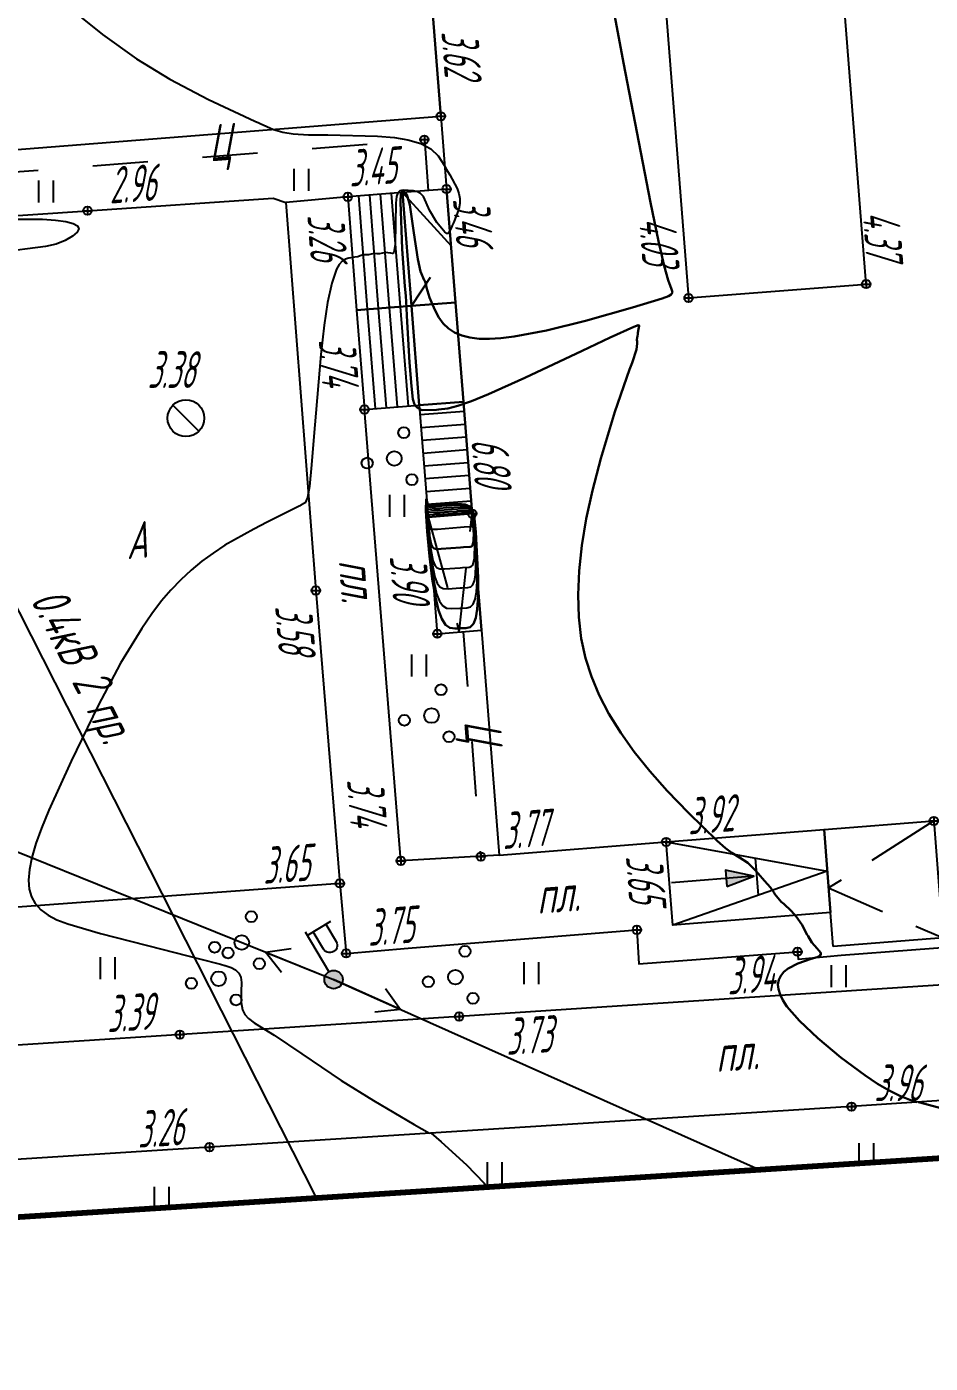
# Model space of a CAD drawing. Extents: x 1233805 to 1234355, y 654698 to 655114.
# Drawn here: x 1234029.54 to 1234054.18, y 654698.23 to 654734.67 of the extents above; entities that cross this region are included whole.
import ezdxf

# ---------------------------------------------------------------- set-up
doc = ezdxf.new("R2010")
doc.units = 0
doc.linetypes.add('ИИDash_15_15', pattern=[3, 1.5, -1.5])
doc.linetypes.add('ИИDash_20_10', pattern=[3, 2, -1])
for name, color, linetype, lineweight in [('ИИ_ГОРИЗОНТАЛИ_ОСН', 32, 'Continuous', 25), ('ИИ_ГОРИЗОНТАЛИ_УТОЛЩ', 32, 'Continuous', 30), ('ИИ_ДОРОГИ_АД', 7, 'Continuous', 25), ('ИИ_ЛЭП_НН', 250, 'Continuous', 25), ('ИИ_ОТМЕТКИ', 7, 'Continuous', 25), ('ИИ_СТРОЕНИЕ', 7, 'Continuous', 25), ('ИИ_ТРУБОПРОВОДЫ', 7, 'Continuous', 25), ('ИИ_УГОДЬЯ', 7, 'Continuous', 25)]:
    doc.layers.add(name, color=color, linetype=linetype, lineweight=lineweight)
doc.layers.add('Оформление точек', color=7, linetype='Continuous')
doc.styles.add('VNIPISIMPLEXCUR', font='simplex.shx', dxfattribs={"width": 0.8, "oblique": 15})
doc.styles.add('ГОСТ 2.304 КУРСИВ', font='cs_gost2304.shx', dxfattribs={"oblique": 15})

# ---------------------------------------------------------------- blocks, each defined once
blk = doc.blocks.new('ИИ05401')
at = {"color": 0, "linetype": 'Continuous', "lineweight": 25}
for points in [[(-0.4, 1.2), (-0.4, 0)], [(0.4, 1.2), (0.4, 0)]]:
    blk.add_lwpolyline(points, dxfattribs=at)
blk = doc.blocks.new('ИИ05394')
at = {"color": 0, "linetype": 'Continuous', "lineweight": 25}
for centre, radius in [((0.52, 1.407), 0.3), ((-1.479, -0.253), 0.3), ((0, 0), 0.4), ((0.958, -1.154), 0.3)]:
    blk.add_circle(centre, radius, dxfattribs=at)
blk = doc.blocks.new('ИИ0511013')
at = {"linetype": 'Continuous', "lineweight": 25}
h = blk.add_hatch(color=0, dxfattribs=at)
edge = h.paths.add_edge_path()
edge.add_arc((0, 0), 0.5, 0, 360)
at = {"color": 0, "linetype": 'Continuous', "lineweight": 25, "flags": 128}
for points in [[(0, 0.5), (0, 3)], [(0, 2.806), (1.5, 2.806)], [(1.184, 2.806), (1.184, 1.706), (1.174, 1.617), (1.144, 1.532), (1.096, 1.456), (1.033, 1.393), (0.957, 1.345), (0.873, 1.316), (0.784, 1.306), (0.695, 1.316), (0.61, 1.345), (0.534, 1.393), (0.471, 1.456), (0.423, 1.532), (0.394, 1.617), (0.384, 1.706), (0.384, 2.806)]]:
    blk.add_lwpolyline(points, dxfattribs=at)
at = {"color": 0, "linetype": 'Continuous', "lineweight": 25}
blk.add_circle((0, 0), 0.5, dxfattribs=at)
blk = doc.blocks.new('ИИ051144')
at = {"color": 0, "linetype": 'Continuous', "lineweight": 25, "flags": 128}
for points in [[(4, 0), (0, 0)], [(2.775, 0.707), (4, 0), (2.775, -0.707)]]:
    blk.add_lwpolyline(points, dxfattribs=at)
blk = doc.blocks.new('ИИ051171')
at = {"color": 0, "linetype": 'Continuous', "lineweight": 25, "flags": 128}
blk.add_lwpolyline([(0.707, -0.707), (-0.707, 0.707)], dxfattribs=at)
at = {"color": 0, "linetype": 'Continuous', "lineweight": 25}
blk.add_circle((0, 0), 1, dxfattribs=at)
at = {"color": 0, "linetype": 'Continuous', "style": 'VNIPISIMPLEXCUR', "oblique": 15, "width": 0.8}
for tag, p in [('NUMBER', (1.7, -1)), ('HATCH', (1.7, -4.4)), ('HEIGHT', (1.7, -7.8)), ('TOP1', (1.7, -11.2)), ('TOP2', (1.7, -14.6)), ('TOP3', (1.7, -18)), ('TOP4', (1.7, -21.4)), ('TOP5', (1.7, -24.8)), ('BOTTOM', (1.7, -28.2))]:
    blk.add_attdef(tag, p, '', height=2, dxfattribs=at)
blk = doc.blocks.new('ИИ04101')
at = {"linetype": 'Continuous'}
blk.add_hatch(color=0, dxfattribs=at).paths.add_polyline_path([(5, -0.441), (7.5, 0), (5, 0.441)])
at = {"color": 0, "linetype": 'Continuous', "flags": 128}
blk.add_lwpolyline([(7.5, 0), (0, 0)], dxfattribs=at)
blk.add_lwpolyline([(5, -0.441), (7.5, 0), (5, 0.441)], close=True, dxfattribs=at)
blk = doc.blocks.new('PICKET')
at = {"color": 0, "linetype": 'Continuous', "lineweight": 25}
for p, q in [((-0.23, 0), (0.23, 0)), ((0, 0.23), (0, -0.23))]:
    blk.add_line(p, q, dxfattribs=at)
blk.add_circle((0, 0), 0.23, dxfattribs=at)
at = {"color": 0, "linetype": 'Continuous', "style": 'VNIPISIMPLEXCUR', "oblique": 15, "width": 0.8}
blk.add_attdef('OTMETKA', (1.25, 0.3), '', height=2, dxfattribs=at)
at = {"color": 8, "linetype": 'Continuous', "style": 'VNIPISIMPLEXCUR', "oblique": 15, "width": 0.8, "flags": 1}
blk.add_attdef('NOMER', (1.25, -2.7), '', height=2, dxfattribs=at)

msp = doc.modelspace()

# ---------------------------------------------------------------- linework, layer by layer
at = {"layer": 'ИИ_ГОРИЗОНТАЛИ_ОСН', "flags": 128}
for points, elevation in [([(1234030.501, 654735.35), (1234031.611, 654734.463), (1234032.541, 654733.799), (1234033.449, 654733.246), (1234034.503, 654732.69), (1234035.761, 654732.096), (1234035.869, 654732.047), (1234035.909, 654732.029), (1234036.273, 654731.87), (1234036.524, 654731.792), (1234036.812, 654731.748), (1234037.222, 654731.727), (1234037.753, 654731.721), (1234039.105, 654731.687), (1234039.573, 654731.648), (1234039.938, 654731.59), (1234040.286, 654731.487), (1234040.557, 654731.34), (1234040.759, 654731.148), (1234040.941, 654730.865), (1234040.972, 654730.81), (1234041.077, 654730.633), (1234041.279, 654730.262), (1234041.329, 654730.122), (1234041.352, 654729.991), (1234041.349, 654729.853), (1234041.321, 654729.701), (1234041.178, 654729.325), (1234041.145, 654729.25), (1234041.115, 654729.18), (1234041.036, 654729.038), (1234040.996, 654729.035), (1234040.942, 654729.072), (1234040.727, 654729.336), (1234040.523, 654729.673), (1234040.436, 654729.876), (1234040.363, 654730.04), (1234040.283, 654730.128), (1234040.198, 654730.17), (1234040.086, 654730.2), (1234039.809, 654730.213), (1234039.714, 654730.193), (1234039.66, 654730.141), (1234039.627, 654730.039), (1234039.609, 654729.865), (1234039.601, 654729.307), (1234039.591, 654728.721), (1234039.552, 654728.518), (1234039.52, 654728.488), (1234039.471, 654728.495), (1234039.466, 654728.497), (1234039.316, 654728.514), (1234039.248, 654728.498), (1234039.165, 654728.479), (1234039.091, 654728.482), (1234039.017, 654728.484), (1234038.939, 654728.468), (1234038.866, 654728.451), (1234038.798, 654728.451), (1234038.718, 654728.45), (1234038.631, 654728.422), (1234038.567, 654728.399), (1234038.488, 654728.386), (1234038.327, 654728.362), (1234038.226, 654728.332), (1234038.143, 654728.276), (1234038.065, 654728.185), (1234037.992, 654728.058), (1234037.858, 654727.682), (1234037.743, 654727.149), (1234037.653, 654726.537), (1234037.562, 654725.73), (1234037.361, 654723.388), (1234037.308, 654722.729), (1234037.252, 654722.134), (1234037.202, 654721.832), (1234037.138, 654721.691), (1234037.018, 654721.622), (1234036.99, 654721.611), (1234036.08, 654721.154), (1234035.753, 654720.982), (1234035.734, 654720.972), (1234034.949, 654720.534), (1234034.625, 654720.321), (1234034.321, 654720.098), (1234034.025, 654719.853), (1234033.744, 654719.592), (1234033.477, 654719.313), (1234033.222, 654719.016), (1234032.954, 654718.664), (1234032.679, 654718.265), (1234032.103, 654717.316), (1234031.488, 654716.16), (1234030.753, 654714.648), (1234030.144, 654713.313), (1234029.944, 654712.823), (1234029.793, 654712.399), (1234029.683, 654712.02), (1234029.617, 654711.689), (1234029.593, 654711.403), (1234029.612, 654711.157), (1234029.674, 654710.948), (1234029.779, 654710.762), (1234029.929, 654710.597), (1234030.127, 654710.451), (1234030.366, 654710.324), (1234030.663, 654710.207), (1234031.556, 654709.951), (1234033.224, 654709.523), (1234034.251, 654709.259), (1234034.828, 654709.108), (1234034.949, 654709.076), (1234034.954, 654709.075), (1234035.119, 654709.023), (1234035.24, 654708.956), (1234035.327, 654708.867), (1234035.378, 654708.757), (1234035.399, 654708.607), (1234035.392, 654708.365), (1234035.387, 654708.062), (1234035.423, 654707.864), (1234035.489, 654707.741), (1234035.595, 654707.626), (1234035.749, 654707.509), (1234036.012, 654707.346), (1234036.287, 654707.177), (1234037.046, 654706.663), (1234038.117, 654705.94), (1234038.997, 654705.393), (1234040.106, 654704.742), (1234040.525, 654704.5)], 3.5), ([(1234028.741, 654729.42), (1234029.977, 654729.42), (1234030.333, 654729.398), (1234030.611, 654729.361), (1234030.809, 654729.309), (1234030.927, 654729.243), (1234030.965, 654729.163), (1234030.921, 654729.069), (1234030.796, 654728.963), (1234030.592, 654728.847), (1234030.345, 654728.745), (1234030.058, 654728.677), (1234028.787, 654728.52)], 3), ([(1234040.569, 654704.503), (1234040.841, 654704.267), (1234041.536, 654703.64), (1234042.013, 654703.142), (1234042.094, 654703.038)], 3.5)]:
    msp.add_lwpolyline(points, dxfattribs=dict(at, elevation=elevation))
for points, elevation in [([(1234040.443, 654721.704), (1234040.437, 654721.443), (1234040.465, 654720.977), (1234040.581, 654719.915), (1234040.649, 654719.509), (1234040.72, 654719.211), (1234040.797, 654719.012), (1234040.887, 654718.881), (1234040.99, 654718.816), (1234041.126, 654718.805), (1234041.354, 654718.819), (1234041.382, 654718.821), (1234041.543, 654718.829), (1234041.543, 654718.829), (1234041.642, 654718.85), (1234041.714, 654718.924), (1234041.768, 654719.059), (1234041.803, 654719.254), (1234041.821, 654719.555), (1234041.822, 654719.962), (1234041.773, 654720.981), (1234041.741, 654721.286), (1234041.7, 654721.457), (1234041.637, 654721.554), (1234041.531, 654721.603), (1234041.277, 654721.625), (1234040.862, 654721.601), (1234040.855, 654721.601), (1234040.688, 654721.588), (1234040.578, 654721.591), (1234040.51, 654721.617), (1234040.472, 654721.667), (1234040.459, 654721.696), (1234040.453, 654721.71), (1234040.443, 654721.704)], 4.5), ([(1234040.453, 654721.617), (1234040.448, 654721.412), (1234040.47, 654721.047), (1234040.56, 654720.215), (1234040.67, 654719.662), (1234040.734, 654719.5), (1234040.81, 654719.399), (1234040.9, 654719.352), (1234041.031, 654719.348), (1234041.359, 654719.371), (1234041.405, 654719.374), (1234041.574, 654719.383), (1234041.574, 654719.383), (1234041.652, 654719.401), (1234041.708, 654719.458), (1234041.751, 654719.564), (1234041.778, 654719.717), (1234041.793, 654720.272), (1234041.754, 654721.071), (1234041.73, 654721.31), (1234041.698, 654721.444), (1234041.648, 654721.52), (1234041.565, 654721.559), (1234041.359, 654721.576), (1234041.003, 654721.554), (1234040.992, 654721.553), (1234040.807, 654721.539), (1234040.656, 654721.536), (1234040.548, 654721.552), (1234040.488, 654721.589), (1234040.466, 654721.616), (1234040.462, 654721.622), (1234040.453, 654721.617)], 5), ([(1234040.462, 654721.53), (1234040.474, 654721.117), (1234040.54, 654720.514), (1234040.619, 654720.114), (1234040.669, 654719.991), (1234040.731, 654719.919), (1234040.809, 654719.89), (1234040.936, 654719.89), (1234041.363, 654719.922), (1234041.428, 654719.927), (1234041.605, 654719.938), (1234041.606, 654719.938), (1234041.662, 654719.951), (1234041.703, 654719.993), (1234041.753, 654720.18), (1234041.764, 654720.582), (1234041.736, 654721.161), (1234041.695, 654721.431), (1234041.659, 654721.486), (1234041.599, 654721.514), (1234041.441, 654721.526), (1234041.144, 654721.507), (1234041.129, 654721.506), (1234040.925, 654721.49), (1234040.734, 654721.481), (1234040.587, 654721.488), (1234040.504, 654721.512), (1234040.473, 654721.532), (1234040.471, 654721.534), (1234040.462, 654721.53)], 5.5), ([(1234040.481, 654721.357), (1234040.484, 654721.258), (1234040.519, 654721.018), (1234040.536, 654720.985), (1234040.566, 654720.971), (1234040.747, 654720.976), (1234041.373, 654721.025), (1234041.473, 654721.033), (1234041.668, 654721.048), (1234041.668, 654721.048), (1234041.692, 654721.061), (1234041.704, 654721.106), (1234041.7, 654721.34), (1234041.69, 654721.405), (1234041.667, 654721.425), (1234041.424, 654721.413), (1234041.402, 654721.411), (1234041.161, 654721.392), (1234040.89, 654721.372), (1234040.663, 654721.359), (1234040.536, 654721.356), (1234040.489, 654721.358), (1234040.489, 654721.358), (1234040.481, 654721.357)], 6.5)]:
    msp.add_lwpolyline(points, close=True, dxfattribs=dict(at, elevation=elevation))
at = {"layer": 'ИИ_ГОРИЗОНТАЛИ_УТОЛЩ', "elevation": 4, "flags": 128}
for points in [[(1234044.794, 654739.128), (1234045.813, 654733.684), (1234046.546, 654729.883), (1234046.765, 654728.823), (1234046.922, 654728.148), (1234047.032, 654727.758), (1234047.123, 654727.517), (1234047.135, 654727.489), (1234047.145, 654727.425), (1234047.11, 654727.371), (1234047.04, 654727.329), (1234046.867, 654727.265), (1234046.056, 654727.013), (1234044.781, 654726.65), (1234043.712, 654726.389), (1234042.834, 654726.225), (1234042.47, 654726.18), (1234042.157, 654726.16), (1234041.877, 654726.166), (1234041.625, 654726.197), (1234041.402, 654726.255), (1234041.207, 654726.338), (1234041.041, 654726.445), (1234040.901, 654726.579), (1234040.783, 654726.74), (1234040.672, 654726.95), (1234040.525, 654727.293), (1234040.443, 654727.558), (1234040.43, 654727.63), (1234040.394, 654727.741), (1234040.383, 654727.761), (1234040.283, 654727.996), (1234040.203, 654728.338), (1234040.102, 654729.055), (1234039.992, 654729.815), (1234039.905, 654730.098), (1234039.856, 654730.159), (1234039.797, 654730.172), (1234039.763, 654730.161), (1234039.746, 654730.123), (1234039.733, 654729.894), (1234039.779, 654728.606), (1234039.856, 654727.595), (1234039.878, 654727.336), (1234039.896, 654727.011), (1234039.905, 654726.787), (1234039.981, 654725.519), (1234040.03, 654724.873), (1234040.073, 654724.517), (1234040.113, 654724.373), (1234040.167, 654724.306), (1234040.177, 654724.299), (1234040.197, 654724.282), (1234040.254, 654724.241), (1234040.325, 654724.22), (1234040.716, 654724.228), (1234040.77, 654724.232), (1234040.773, 654724.232), (1234041.021, 654724.261), (1234041.301, 654724.334), (1234041.671, 654724.463), (1234042.137, 654724.654), (1234043.122, 654725.097), (1234044.685, 654725.835), (1234045.452, 654726.199), (1234046.095, 654726.489), (1234046.216, 654726.53), (1234046.238, 654726.529), (1234046.241, 654726.515), (1234046.222, 654726.423), (1234046.222, 654726.421), (1234046.205, 654726.328), (1234046.201, 654726.293), (1234046.195, 654726.236), (1234046.188, 654726.202), (1234046.178, 654726.137), (1234046.183, 654726.087), (1234046.19, 654726.038), (1234046.166, 654725.869), (1234046.047, 654725.51), (1234045.979, 654725.327), (1234045.574, 654724.17), (1234045.194, 654722.898), (1234044.968, 654722.029), (1234044.799, 654721.254), (1234044.678, 654720.525), (1234044.603, 654719.838), (1234044.576, 654719.184), (1234044.596, 654718.569), (1234044.663, 654717.991), (1234044.778, 654717.451), (1234044.937, 654716.951), (1234045.15, 654716.445), (1234045.417, 654715.933), (1234045.737, 654715.415), (1234046.106, 654714.897), (1234046.53, 654714.371), (1234047.007, 654713.836), (1234047.585, 654713.238), (1234048.371, 654712.47), (1234048.593, 654712.276), (1234048.769, 654712.149), (1234048.976, 654712.023), (1234049.206, 654711.878), (1234049.412, 654711.663), (1234049.481, 654711.58), (1234049.657, 654711.38), (1234049.819, 654711.197), (1234049.917, 654711.054), (1234049.935, 654711.021), (1234050.116, 654710.815), (1234050.184, 654710.753), (1234050.38, 654710.568), (1234050.521, 654710.409), (1234050.671, 654710.192), (1234050.825, 654709.912), (1234050.845, 654709.871), (1234050.946, 654709.703), (1234051.095, 654709.534), (1234051.142, 654709.483), (1234051.19, 654709.422), (1234051.197, 654709.38), (1234051.165, 654709.341), (1234051.09, 654709.305), (1234050.93, 654709.254), (1234050.567, 654709.132), (1234050.307, 654708.997), (1234050.186, 654708.901), (1234050.1, 654708.797), (1234050.046, 654708.684), (1234050.025, 654708.561), (1234050.037, 654708.427), (1234050.081, 654708.282), (1234050.159, 654708.127), (1234050.27, 654707.96), (1234050.612, 654707.566), (1234051.112, 654707.092), (1234051.742, 654706.568), (1234052.391, 654706.084), (1234052.74, 654705.852), (1234053.06, 654705.664), (1234053.347, 654705.52), (1234053.624, 654705.41), (1234053.752, 654705.365), (1234053.799, 654705.348), (1234053.802, 654705.347), (1234053.805, 654705.346)], [(1234053.854, 654705.349), (1234054.025, 654705.306), (1234054.465, 654705.184), (1234054.776, 654705.061), (1234054.991, 654704.937), (1234055.401, 654704.703), (1234055.914, 654704.464), (1234056.492, 654704.224), (1234057.044, 654703.994)]]:
    msp.add_lwpolyline(points, dxfattribs=at)
at = {"layer": 'ИИ_ГОРИЗОНТАЛИ_УТОЛЩ', "flags": 128}
for points, elevation in [([(1234040.434, 654721.791), (1234040.427, 654721.473), (1234040.46, 654720.907), (1234040.523, 654720.233), (1234040.601, 654719.616), (1234040.684, 654719.121), (1234040.771, 654718.759), (1234040.859, 654718.526), (1234040.963, 654718.366), (1234041.079, 654718.281), (1234041.221, 654718.262), (1234041.351, 654718.267), (1234041.359, 654718.268), (1234041.511, 654718.274), (1234041.511, 654718.274), (1234041.632, 654718.3), (1234041.72, 654718.39), (1234041.785, 654718.553), (1234041.827, 654718.791), (1234041.85, 654719.157), (1234041.851, 654719.652), (1234041.791, 654720.891), (1234041.752, 654721.262), (1234041.703, 654721.47), (1234041.626, 654721.588), (1234041.497, 654721.648), (1234041.196, 654721.675), (1234040.721, 654721.648), (1234040.719, 654721.648), (1234040.57, 654721.637), (1234040.5, 654721.645), (1234040.472, 654721.682), (1234040.456, 654721.745), (1234040.454, 654721.755), (1234040.444, 654721.798), (1234040.434, 654721.791)], 4), ([(1234040.472, 654721.444), (1234040.479, 654721.188), (1234040.52, 654720.814), (1234040.569, 654720.566), (1234040.603, 654720.485), (1234040.649, 654720.443), (1234040.717, 654720.429), (1234040.842, 654720.433), (1234041.368, 654720.474), (1234041.451, 654720.48), (1234041.637, 654720.493), (1234041.637, 654720.493), (1234041.672, 654720.501), (1234041.697, 654720.527), (1234041.728, 654720.643), (1234041.735, 654720.892), (1234041.718, 654721.251), (1234041.692, 654721.418), (1234041.67, 654721.452), (1234041.633, 654721.47), (1234041.284, 654721.46), (1234041.265, 654721.458), (1234041.043, 654721.441), (1234040.812, 654721.427), (1234040.625, 654721.423), (1234040.52, 654721.434), (1234040.481, 654721.446), (1234040.48, 654721.446), (1234040.472, 654721.444)], 6)]:
    msp.add_lwpolyline(points, close=True, dxfattribs=dict(at, elevation=elevation))
at = {"layer": 'ИИ_ДОРОГИ_АД', "linetype": 'ИИDash_15_15', "flags": 128}
for points in [[(1234009.267, 654734.427), (1234009.68, 654729.178), (1234040.384, 654731.593), (1234040.493, 654730.206)], [(1234041.439, 654718.176), (1234041.922, 654712.045)]]:
    msp.add_lwpolyline(points, dxfattribs=at)
at = {"layer": 'ИИ_ДОРОГИ_АД', "flags": 128}
for points in [[(1234017.779, 654728.748), (1234031.201, 654729.656), (1234036.259, 654729.999), (1234036.61, 654729.875), (1234037.426, 654719.301), (1234038.08, 654711.313), (1234024.961, 654710.346)], [(1234038.296, 654730.033), (1234036.61, 654729.875)], [(1234042.42, 654712.084), (1234039.742, 654711.928), (1234038.752, 654724.236)], [(1234038.08, 654711.313), (1234038.25, 654709.405), (1234039.943, 654709.55), (1234046.179, 654710.048), (1234046.231, 654709.124), (1234050.557, 654709.451), (1234050.573, 654709.251), (1234051.746, 654709.354), (1234059.42, 654709.942), (1234059.369, 654710.925), (1234074.576, 654712.058), (1234074.708, 654709.857), (1234056.754, 654708.693), (1234041.331, 654707.685), (1234023.125, 654706.5), (1234008.504, 654705.59)], [(1234074.963, 654705.14), (1234074.869, 654706.752), (1234052.028, 654705.227), (1234034.525, 654704.121), (1234009.852, 654702.553)]]:
    msp.add_lwpolyline(points, dxfattribs=at)
at = {"layer": 'ИИ_ЛЭП_НН', "flags": 128}
msp.add_lwpolyline([(1234023.173, 654730.841), (1234037.437, 654702.74)], dxfattribs=at)
at = {"layer": 'ИИ_ЛЭП_НН', "elevation": -11.67, "flags": 128}
msp.add_lwpolyline([(1234023.185, 654714.633), (1234037.91, 654708.692), (1234049.514, 654703.512)], dxfattribs=at)
at = {"layer": 'ИИ_СТРОЕНИЕ'}
for points in [[(1234055.337, 654770.772), (1234051.732, 654770.488), (1234049.68, 654770.327), (1234046.84, 654770.104), (1234042.476, 654769.76), (1234037.911, 654769.401), (1234038.399, 654763.199), (1234038.662, 654759.864), (1234039.084, 654754.488), (1234039.349, 654751.12), (1234039.491, 654749.32), (1234040.835, 654732.231), (1234040.991, 654730.245), (1234041.235, 654727.156), (1234041.448, 654724.448), (1234041.688, 654721.397), (1234041.938, 654718.215), (1234042.42, 654712.084), (1234046.975, 654712.443), (1234051.28, 654712.781), (1234054.274, 654713.017)], [(1234038.838, 654726.967), (1234038.595, 654730.057)], [(1234039.137, 654726.991), (1234038.894, 654730.08)], [(1234039.436, 654727.014), (1234039.193, 654730.104)], [(1234039.735, 654727.038), (1234039.492, 654730.127)], [(1234039.051, 654724.259), (1234038.838, 654726.967)], [(1234039.35, 654724.283), (1234039.137, 654726.991)], [(1234039.649, 654724.306), (1234039.436, 654727.014)], [(1234039.948, 654724.33), (1234039.735, 654727.038)], [(1234040.268, 654724.094), (1234041.468, 654724.188)], [(1234040.295, 654723.745), (1234041.495, 654723.839)], [(1234040.323, 654723.396), (1234041.523, 654723.49)], [(1234040.35, 654723.047), (1234041.55, 654723.141)], [(1234040.378, 654722.698), (1234041.578, 654722.792)], [(1234040.405, 654722.349), (1234041.605, 654722.443)], [(1234040.432, 654722), (1234041.633, 654722.094)], [(1234040.46, 654721.651), (1234041.66, 654721.746)], [(1234046.975, 654712.443), (1234051.369, 654711.649), (1234047.154, 654710.177)], [(1234049.404, 654712.004), (1234049.484, 654710.991)]]:
    msp.add_lwpolyline(points, dxfattribs=at)
for points in [[(1234045.423, 654754.78), (1234047.587, 654727.275), (1234052.428, 654727.656), (1234050.264, 654755.161)], [(1234008.887, 654746.912), (1234009.346, 654741.079), (1234009.747, 654735.971), (1234010.231, 654729.823), (1234040.835, 654732.231), (1234039.491, 654749.32), (1234029.992, 654748.572), (1234026.705, 654748.314)], [(1234039.791, 654730.151), (1234040.034, 654727.061), (1234041.235, 654727.156), (1234040.991, 654730.245)], [(1234040.034, 654727.061), (1234039.791, 654730.151), (1234038.296, 654730.033), (1234038.539, 654726.944)], [(1234040.247, 654724.353), (1234040.034, 654727.061), (1234038.539, 654726.944), (1234038.752, 654724.236)], [(1234040.034, 654727.061), (1234040.247, 654724.353), (1234041.448, 654724.448), (1234041.235, 654727.156)], [(1234040.487, 654721.302), (1234041.688, 654721.397), (1234041.448, 654724.448), (1234040.247, 654724.353)], [(1234040.487, 654721.302), (1234040.738, 654718.121), (1234041.938, 654718.215), (1234041.688, 654721.397)], [(1234051.28, 654712.781), (1234051.458, 654710.516), (1234047.154, 654710.177), (1234046.975, 654712.443)], [(1234051.53, 654709.595), (1234051.458, 654710.516), (1234051.28, 654712.781), (1234054.274, 654713.017), (1234054.469, 654710.541), (1234054.525, 654709.83)]]:
    msp.add_lwpolyline(points, close=True, dxfattribs=at)
at = {"layer": 'ИИ_СТРОЕНИЕ', "linetype": 'ИИDash_20_10', "flags": 128}
for points in [[(1234039.791, 654730.151), (1234041.113, 654728.7), (1234040.034, 654727.061)], [(1234040.487, 654721.302), (1234041.338, 654718.168), (1234041.688, 654721.397)], [(1234054.274, 654713.017), (1234051.405, 654711.188), (1234054.525, 654709.83)]]:
    msp.add_lwpolyline(points, dxfattribs=at)
at = {"layer": 'Оформление точек', "color": 41, "lineweight": 80}
msp.add_lwpolyline([(1234059.482, 655089.903), (1234043.421, 655091.714), (1234034.666, 655090.386), (1234028.236, 655086.883), (1234010.907, 655086.521), (1233982.671, 655082.292), (1233956.24, 655083.199), (1233946.655, 655081.453), (1233930.199, 655076.458), (1233877.216, 655076.528), (1233835.712, 655079.571), (1233829.431, 655025.749), (1233818.221, 654852.927), (1233807.506, 654725.363), (1233805.351, 654698.229), (1234024.617, 654701.92), (1234177.241, 654711.682)], dxfattribs=at)

# ---------------------------------------------------------------- block references
at = {"layer": 'ИИ_ЛЭП_НН'}
for name, xscale, yscale, zscale, rotation in [('ИИ0511013', 0.5, 0.5, 0.5, 30.8396192833981), ('ИИ051144', 0.4999999999999997, 0.4999999999999997, 0.4999999999999997, 158.0276070396022), ('ИИ051144', 0.4999999999999997, 0.4999999999999997, 0.4999999999999997, 335.9465869062188)]:
    msp.add_blockref(name, (1234037.91, 654708.692, -11.67), dxfattribs=dict(at, xscale=xscale, yscale=yscale, zscale=zscale, rotation=rotation))
at = {"layer": 'ИИ_ОТМЕТКИ'}
ref = msp.add_blockref('PICKET', (1234040.835, 654732.231, 3.624), dxfattribs=dict(at, xscale=0.5, yscale=0.5, zscale=0.5))
ref.add_attrib('OTMETKA', '3.62', (1234040.845, 654734.53, 3.624), dxfattribs={"layer": '0', "color": 0, "linetype": 'Continuous', "height": 1, "rotation": 274.4978, "style": 'ГОСТ 2.304 КУРСИВ', "oblique": 15, "width": 0.65})
ref = msp.add_blockref('PICKET', (1234040.384, 654731.593, 3.452), dxfattribs=dict(at, xscale=0.5, yscale=0.5, zscale=0.5))
ref.add_attrib('OTMETKA', '3.45', (1234038.352, 654730.307, 3.452), dxfattribs={"layer": '0', "color": 0, "linetype": 'Continuous', "height": 1, "rotation": 4.4978, "style": 'ГОСТ 2.304 КУРСИВ', "oblique": 15, "width": 0.65})
ref = msp.add_blockref('PICKET', (1234031.201, 654729.656, 2.962), dxfattribs=dict(at, xscale=0.5, yscale=0.5, zscale=0.5))
ref.add_attrib('OTMETKA', '2.96', (1234031.814, 654729.848, 2.962), dxfattribs={"layer": '0', "color": 0, "linetype": 'Continuous', "height": 1, "rotation": 3.8821, "style": 'ГОСТ 2.304 КУРСИВ', "oblique": 15, "width": 0.65})
ref = msp.add_blockref('PICKET', (1234040.991, 654730.245, 3.456), dxfattribs=dict(at, xscale=0.5, yscale=0.5, zscale=0.5))
ref.add_attrib('OTMETKA', '3.46', (1234041.159, 654729.969, 3.456), dxfattribs={"layer": '0', "color": 0, "linetype": 'Continuous', "height": 1, "rotation": 274.4978, "style": 'ГОСТ 2.304 КУРСИВ', "oblique": 15, "width": 0.65})
ref = msp.add_blockref('PICKET', (1234038.296, 654730.033, 3.259), dxfattribs=dict(at, xscale=0.5, yscale=0.5, zscale=0.5))
ref.add_attrib('OTMETKA', '3.26', (1234037.191, 654729.525, 3.259), dxfattribs={"layer": '0', "color": 0, "linetype": 'Continuous', "height": 1, "rotation": 274.4978, "style": 'ГОСТ 2.304 КУРСИВ', "oblique": 15, "width": 0.65})
ref = msp.add_blockref('PICKET', (1234052.428, 654727.656, 4.365), dxfattribs=dict(at, xscale=0.5, yscale=0.5, zscale=0.5))
ref.add_attrib('OTMETKA', '4.37', (1234052.329, 654729.602, 4.365), dxfattribs={"layer": '0', "color": 0, "linetype": 'Continuous', "height": 1, "rotation": 274.4978, "style": 'ГОСТ 2.304 КУРСИВ', "oblique": 15, "width": 0.65})
ref = msp.add_blockref('PICKET', (1234047.587, 654727.275, 4.034), dxfattribs=dict(at, xscale=0.5, yscale=0.5, zscale=0.5))
ref.add_attrib('OTMETKA', '4.03', (1234046.234, 654729.433, 4.034), dxfattribs={"layer": '0', "color": 0, "linetype": 'Continuous', "height": 1, "rotation": 274.4978, "style": 'ГОСТ 2.304 КУРСИВ', "oblique": 15, "width": 0.65})
ref = msp.add_blockref('PICKET', (1234038.752, 654724.236, 3.737), dxfattribs=dict(at, xscale=0.5, yscale=0.5, zscale=0.5))
ref.add_attrib('OTMETKA', '3.74', (1234037.501, 654726.127, 3.737), dxfattribs={"layer": '0', "color": 0, "linetype": 'Continuous', "height": 1, "rotation": 274.4978, "style": 'ГОСТ 2.304 КУРСИВ', "oblique": 15, "width": 0.65})
ref = msp.add_blockref('PICKET', (1234041.688, 654721.397, 6.8), dxfattribs=dict(at, xscale=0.5, yscale=0.5, zscale=0.5))
ref.add_attrib('OTMETKA', '6.80', (1234041.662, 654723.412, 6.8), dxfattribs={"layer": '0', "color": 0, "linetype": 'Continuous', "height": 1, "rotation": 274.4978, "style": 'ГОСТ 2.304 КУРСИВ', "oblique": 15, "width": 0.65})
ref = msp.add_blockref('PICKET', (1234040.738, 654718.121, 3.901), dxfattribs=dict(at, xscale=0.5, yscale=0.5, zscale=0.5))
ref.add_attrib('OTMETKA', '3.90', (1234039.436, 654720.228, 3.901), dxfattribs={"layer": '0', "color": 0, "linetype": 'Continuous', "height": 1, "rotation": 274.4978, "style": 'ГОСТ 2.304 КУРСИВ', "oblique": 15, "width": 0.65})
ref = msp.add_blockref('PICKET', (1234037.426, 654719.301, 3.575), dxfattribs=dict(at, xscale=0.5, yscale=0.5, zscale=0.5))
ref.add_attrib('OTMETKA', '3.58', (1234036.312, 654718.86, 3.575), dxfattribs={"layer": '0', "color": 0, "linetype": 'Continuous', "height": 1, "rotation": 274.6739, "style": 'ГОСТ 2.304 КУРСИВ', "oblique": 15, "width": 0.65})
ref = msp.add_blockref('PICKET', (1234054.274, 654713.017, 4.407), dxfattribs=dict(at, xscale=0.5, yscale=0.5, zscale=0.5))
ref.add_attrib('OTMETKA', '4.41', (1234054.45, 654713.196, 4.407), dxfattribs={"layer": '0', "color": 0, "linetype": 'Continuous', "height": 1, "rotation": 4.4978, "style": 'ГОСТ 2.304 КУРСИВ', "oblique": 15, "width": 0.65})
ref = msp.add_blockref('PICKET', (1234039.742, 654711.928, 3.742), dxfattribs=dict(at, xscale=0.5, yscale=0.5, zscale=0.5))
ref.add_attrib('OTMETKA', '3.74', (1234038.27, 654714.131, 3.742), dxfattribs={"layer": '0', "color": 0, "linetype": 'Continuous', "height": 1, "rotation": 274.5997, "style": 'ГОСТ 2.304 КУРСИВ', "oblique": 15, "width": 0.65})
ref = msp.add_blockref('PICKET', (1234046.975, 654712.443, 3.915), dxfattribs=dict(at, xscale=0.5, yscale=0.5, zscale=0.5))
ref.add_attrib('OTMETKA', '3.92', (1234047.586, 654712.642, 3.915), dxfattribs={"layer": '0', "color": 0, "linetype": 'Continuous', "height": 1, "rotation": 4.4978, "style": 'ГОСТ 2.304 КУРСИВ', "oblique": 15, "width": 0.65})
ref = msp.add_blockref('PICKET', (1234041.922, 654712.045, 3.773), dxfattribs=dict(at, xscale=0.5, yscale=0.5, zscale=0.5))
ref.add_attrib('OTMETKA', '3.77', (1234042.533, 654712.244, 3.773), dxfattribs={"layer": '0', "color": 0, "linetype": 'Continuous', "height": 1, "rotation": 4.4978, "style": 'ГОСТ 2.304 КУРСИВ', "oblique": 15, "width": 0.65})
ref = msp.add_blockref('PICKET', (1234038.08, 654711.313, 3.645), dxfattribs=dict(at, xscale=0.5, yscale=0.5, zscale=0.5))
ref.add_attrib('OTMETKA', '3.65', (1234036.004, 654711.298, 3.645), dxfattribs={"layer": '0', "color": 0, "linetype": 'Continuous', "height": 1, "rotation": 4.2153, "style": 'ГОСТ 2.304 КУРСИВ', "oblique": 15, "width": 0.65})
ref = msp.add_blockref('PICKET', (1234046.179, 654710.048, 3.654), dxfattribs=dict(at, xscale=0.5, yscale=0.5, zscale=0.5))
ref.add_attrib('OTMETKA', '3.65', (1234045.875, 654712.042, 3.654), dxfattribs={"layer": '0', "color": 0, "linetype": 'Continuous', "height": 1, "rotation": 274.4978, "style": 'ГОСТ 2.304 КУРСИВ', "oblique": 15, "width": 0.65})
ref = msp.add_blockref('PICKET', (1234038.25, 654709.405, 3.752), dxfattribs=dict(at, xscale=0.5, yscale=0.5, zscale=0.5))
ref.add_attrib('OTMETKA', '3.75', (1234038.861, 654709.604, 3.752), dxfattribs={"layer": '0', "color": 0, "linetype": 'Continuous', "height": 1, "rotation": 4.5648, "style": 'ГОСТ 2.304 КУРСИВ', "oblique": 15, "width": 0.65})
ref = msp.add_blockref('PICKET', (1234050.557, 654709.451, 3.938), dxfattribs=dict(at, xscale=0.5, yscale=0.5, zscale=0.5))
ref.add_attrib('OTMETKA', '3.94', (1234048.663, 654708.277, 3.938), dxfattribs={"layer": '0', "color": 0, "linetype": 'Continuous', "height": 1, "rotation": 4.3189, "style": 'ГОСТ 2.304 КУРСИВ', "oblique": 15, "width": 0.65})
ref = msp.add_blockref('PICKET', (1234033.716, 654707.19, 3.395), dxfattribs=dict(at, xscale=0.5, yscale=0.5, zscale=0.5))
ref.add_attrib('OTMETKA', '3.39', (1234031.75, 654707.251, 3.395), dxfattribs={"layer": '0', "color": 0, "linetype": 'Continuous', "height": 1, "rotation": 3.7238, "style": 'ГОСТ 2.304 КУРСИВ', "oblique": 15, "width": 0.65})
ref = msp.add_blockref('PICKET', (1234041.331, 654707.685, 3.73), dxfattribs=dict(at, xscale=0.5, yscale=0.5, zscale=0.5))
ref.add_attrib('OTMETKA', '3.73', (1234042.631, 654706.633, 3.73), dxfattribs={"layer": '0', "color": 0, "linetype": 'Continuous', "height": 1, "rotation": 3.737, "style": 'ГОСТ 2.304 КУРСИВ', "oblique": 15, "width": 0.65})
ref = msp.add_blockref('PICKET', (1234052.028, 654705.227, 3.962), dxfattribs=dict(at, xscale=0.5, yscale=0.5, zscale=0.5))
ref.add_attrib('OTMETKA', '3.96', (1234052.653, 654705.377, 3.962), dxfattribs={"layer": '0', "color": 0, "linetype": 'Continuous', "height": 1, "style": 'ГОСТ 2.304 КУРСИВ', "oblique": 15, "width": 0.65})
ref = msp.add_blockref('PICKET', (1234034.525, 654704.121, 3.258), dxfattribs=dict(at, xscale=0.5, yscale=0.5, zscale=0.5))
ref.add_attrib('OTMETKA', '3.26', (1234032.581, 654704.104, 3.258), dxfattribs={"layer": '0', "color": 0, "linetype": 'Continuous', "height": 1, "rotation": 3.6362, "style": 'ГОСТ 2.304 КУРСИВ', "oblique": 15, "width": 0.65})
at = {"layer": 'ИИ_СТРОЕНИЕ', "xscale": 0.3, "yscale": 0.5, "zscale": 0.5, "rotation": 4.639390546100497}
msp.add_blockref('ИИ04101', (1234047.12, 654711.329), dxfattribs=at)
at = {"layer": 'ИИ_ТРУБОПРОВОДЫ'}
ref = msp.add_blockref('ИИ051171', (1234033.884, 654723.998, 3.38), dxfattribs=dict(at, xscale=0.5, yscale=0.5, zscale=0.5))
ref.add_attrib('HATCH', '3.38', (1234032.841, 654724.822, 3.38), dxfattribs={"layer": '0', "color": 0, "linetype": 'Continuous', "height": 1, "rotation": 360, "style": 'ГОСТ 2.304 КУРСИВ', "oblique": 15, "width": 0.65})
at = {"layer": 'ИИ_УГОДЬЯ', "xscale": 0.5, "yscale": 0.5, "zscale": 0.5}
for name, p in [('ИИ05401', (1234037.03, 654730.196)), ('ИИ05401', (1234030.066, 654729.875)), ('ИИ05394', (1234039.565, 654722.899, -11.67)), ('ИИ05401', (1234039.633, 654721.306)), ('ИИ05401', (1234040.233, 654716.955)), ('ИИ05394', (1234040.579, 654715.889, -11.67)), ('ИИ05394', (1234035.407, 654709.701, -11.67)), ('ИИ05394', (1234034.774, 654708.714, -11.67)), ('ИИ05394', (1234041.231, 654708.758, -11.67)), ('ИИ05401', (1234031.746, 654708.699)), ('ИИ05401', (1234043.296, 654708.562)), ('ИИ05401', (1234051.672, 654708.485)), ('ИИ05401', (1234052.433, 654703.635)), ('ИИ05401', (1234042.293, 654703.111)), ('ИИ05401', (1234033.218, 654702.442))]:
    msp.add_blockref(name, p, dxfattribs=at)

# ---------------------------------------------------------------- texts
at = {"layer": 'ИИ_ДОРОГИ_АД', "style": 'ГОСТ 2.304 КУРСИВ', "oblique": 15, "width": 0.8}
for s, rotation, p in [('Ц', 4.4978, (1234034.537, 654730.998)), ('А', 4.4978, (1234032.28, 654720.152)), ('пл.', 274.2342, (1234038.047, 654720.116)), ('Ц', 274.4978, (1234041.469, 654715.73)), ('пл.', 4.3345, (1234043.472, 654710.48)), ('пл.', 4.3345, (1234048.349, 654706.166))]:
    msp.add_text(s, height=1, rotation=rotation, dxfattribs=at).set_placement(p)
at = {"layer": 'ИИ_ЛЭП_НН', "style": 'ГОСТ 2.304 КУРСИВ', "oblique": 15, "width": 0.8}
msp.add_text('0.4кВ 2 пр.', height=1, rotation=296.9121, dxfattribs=at).set_placement((1234029.627, 654719.057))

doc.saveas('drawing.dxf')
